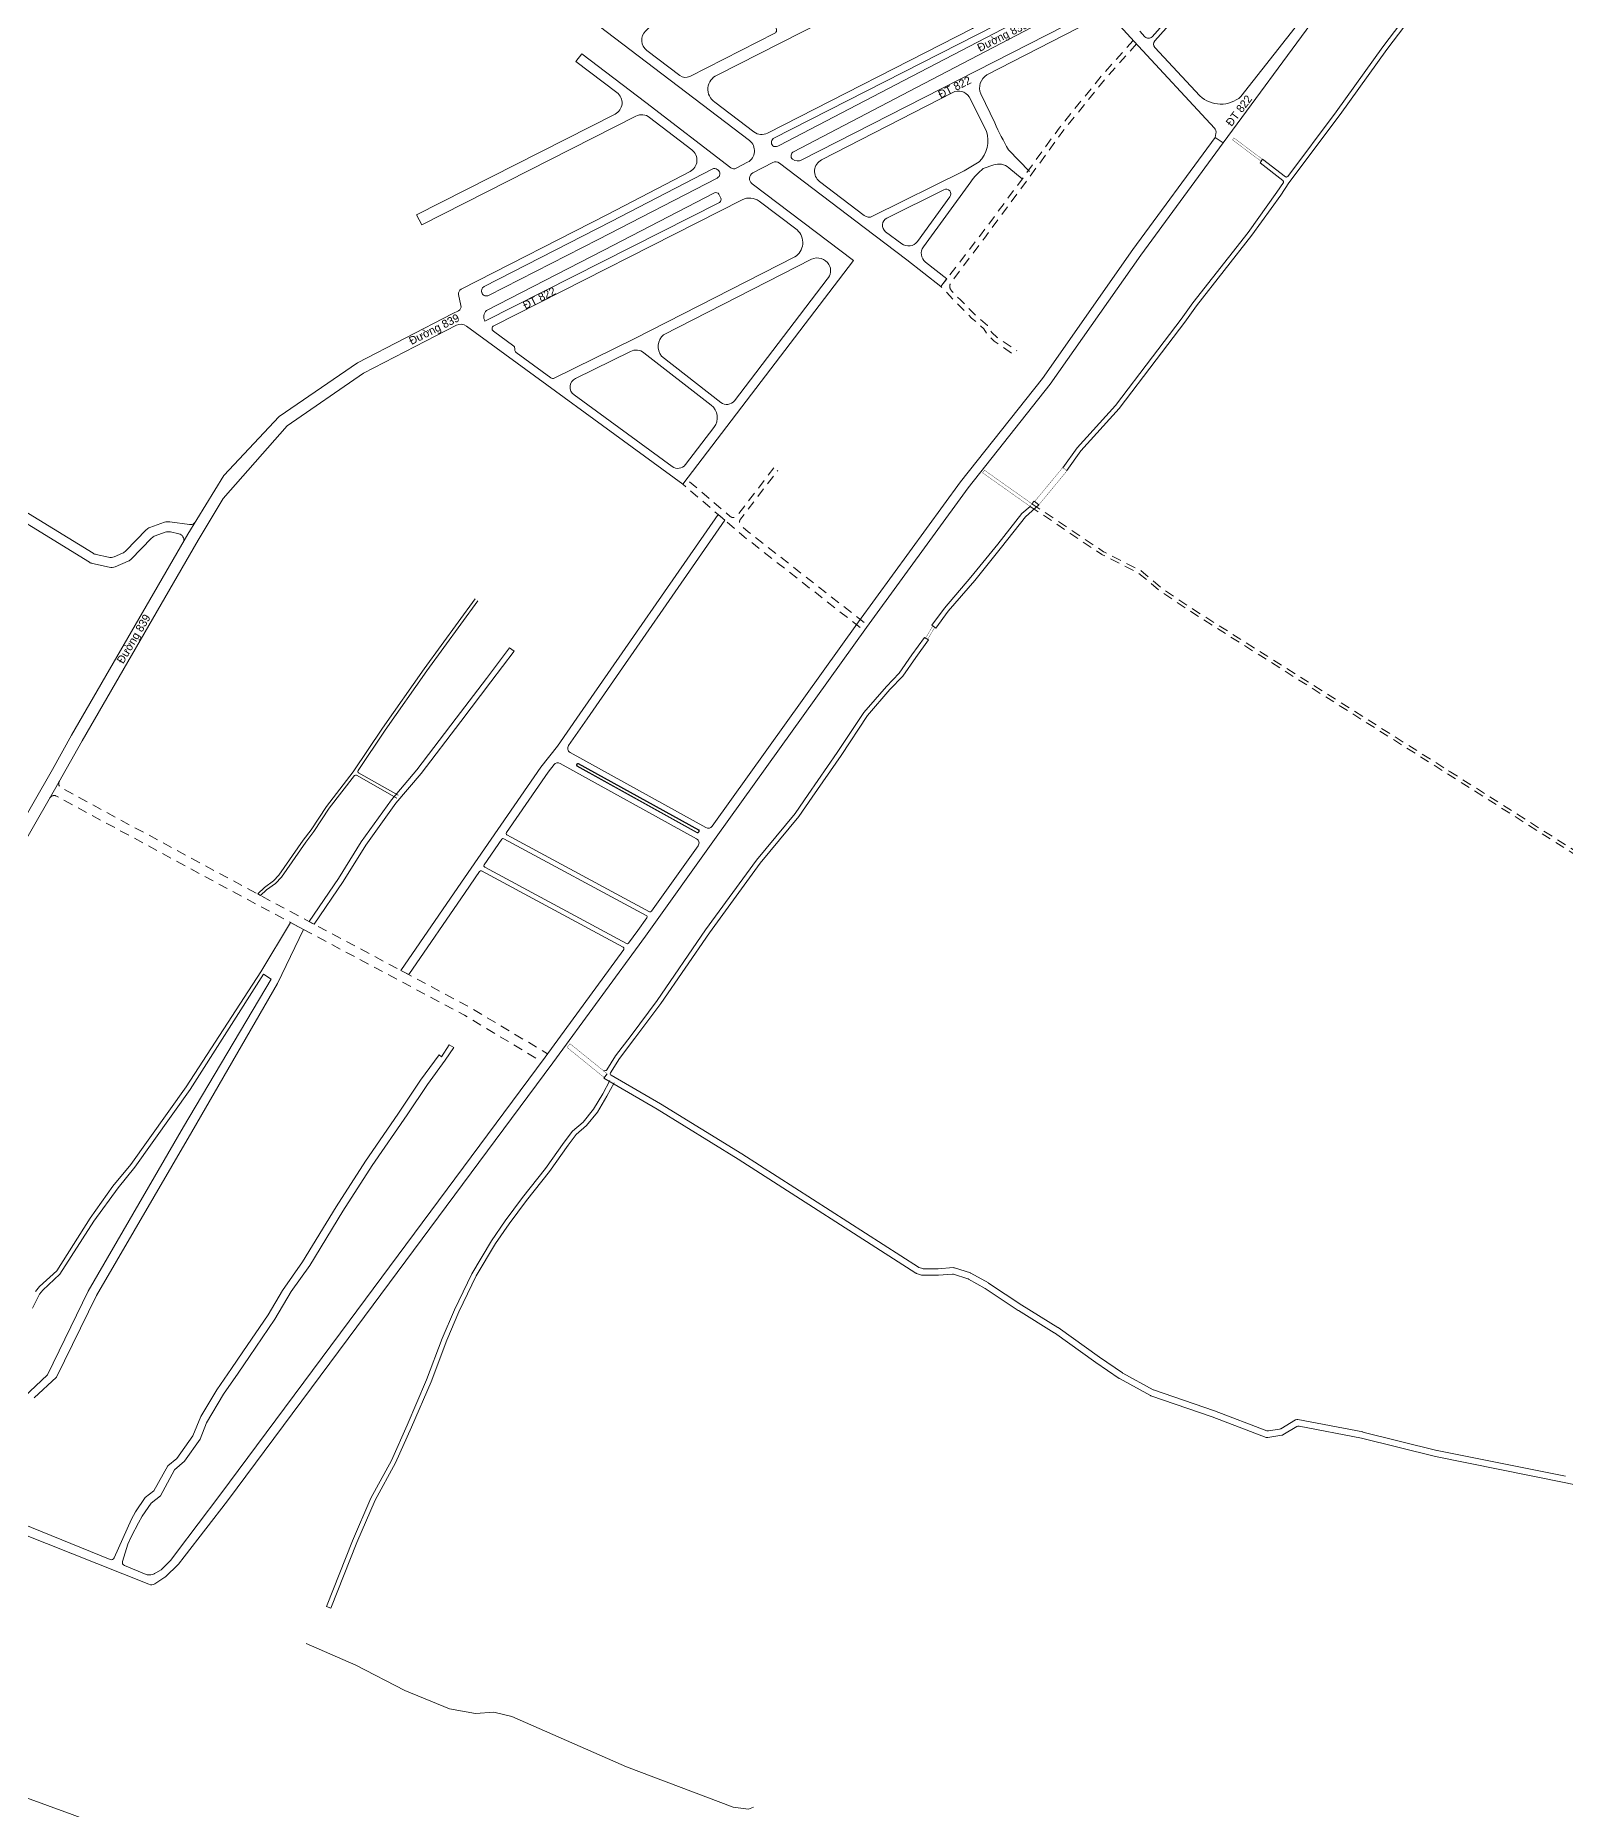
# Model space of a CAD drawing. Header units: metres. Extents: x 556238 to 587446, y 1177111 to 1219372.
# Drawn here: x 561260 to 562216, y 1205764 to 1206872 of the extents above; entities that cross this region are included whole.
import ezdxf

# ---------------------------------------------------------------- set-up
doc = ezdxf.new("R2010")
doc.units = ezdxf.units.M
doc.header["$MEASUREMENT"] = 0
doc.linetypes.add('Xr_Nen GT$0$MON', pattern=[10, 6, -4])
for name, color, linetype, lineweight in [('Xr_Nen GT$0$CAU-CONG', 4, 'Continuous', 0), ('Xr_Nen GT$0$DUONG BT-NEN BT', 38, 'Continuous', 0), ('Xr_Nen GT$0$DUONG NHUA', 38, 'Continuous', 0), ('Xr_Nen GT$0$DUONG_DA', 38, 'Xr_Nen GT$0$MON', 0), ('Xr_Nen GT$1$SONG_HO', 250, 'Continuous', 0)]:
    doc.layers.add(name, color=color, linetype=linetype, lineweight=lineweight)
doc.styles.add('Xr_Nen GT$0$VN', font='VAPTIMN0.TTF')
doc.linetypes.add('Xr_Nen GT$0$TAL_N_P', pattern='A,2,[130,ltypeshp.shx,S=1,R=0,X=0,Y=-1],4,[130,ltypeshp.shx,S=2,R=0,X=0,Y=-2],2', length=8)
doc.linetypes.add('Xr_Nen GT$0$TAL_N_T', pattern='A,2,[130,ltypeshp.shx,S=1,R=0,X=0,Y=1],4,[130,ltypeshp.shx,S=2,R=0,X=0,Y=2],2', length=8)

msp = doc.modelspace()

# ---------------------------------------------------------------- linework, layer by layer
at = {"layer": 'Xr_Nen GT$0$CAU-CONG', "const_width": 0.2, "flags": 128}
for points in [[(562008.37155, 1206808.25083), (562026.29255, 1206794.92383), (562025.39745, 1206793.72017), (562007.47645, 1206807.04717)], [(561852.59376, 1206600.64691), (561882.201, 1206579.698), (561881.04581, 1206578.06536), (561851.43856, 1206599.01427)], [(561886.512, 1206579.03), (561904.09, 1206600.209), (561901.51068, 1206602.34976), (561883.93268, 1206581.17076)], [(561817.08036, 1206494.95358), (561821.55636, 1206502.55858), (561820.26364, 1206503.31942), (561815.78764, 1206495.71442)], [(561591.78551, 1206240.02986), (561615.002, 1206221.256), (561616.88835, 1206223.58874), (561593.67187, 1206242.3626)]]:
    msp.add_lwpolyline(points, close=True, dxfattribs=at)
at = {"layer": 'Xr_Nen GT$0$DUONG BT-NEN BT', "flags": 128}
for points in [[(561901.58151, 1206602.15371), (561910.5303, 1206614.62843), (561934.45973, 1206641.18351), (561957.48123, 1206671.5442), (561975.40715, 1206695.02), (561982.66553, 1206705.2067), (562017.24351, 1206749.27088), (562035.17416, 1206774.30402), (562039.27576, 1206780.42071, 0.3947887098), (562039.05631, 1206781.76919), (562024.74708, 1206792.79575), (562026.29255, 1206794.92383), (562040.59753, 1206784.04175, 0.4185278433), (562042.00909, 1206784.23389), (562072.28065, 1206824.65852), (562101.49967, 1206865.28907), (562112.77746, 1206880.05018), (562140.66841, 1206920.58534)], [(561319.74219, 1205934.76178), (561317.45548, 1205929.63792), (561314.12547, 1205918.78758, 0.3868437014), (561315.27315, 1205916.35259), (561328.82816, 1205910.7471, 0.1176082201), (561331.79767, 1205910.47618), (561333.39593, 1205910.88714, 0.0387877562), (561335.00224, 1205911.81642), (561338.28997, 1205913.59851), (561343.90089, 1205919.22734, 0.0349481027), (561344.26659, 1205919.64943), (561347.88664, 1205924.47045), (561374.91403, 1205960.34589), (561450.37405, 1206061.74035), (561578.19105, 1206234.00557), (561627.22788, 1206301.14115, 0.4546394436), (561626.89523, 1206302.61103), (561538.46671, 1206350.32702, 0.3824884287), (561537.16896, 1206350.01518), (561528.08414, 1206336.85886), (561492.91499, 1206285.50432), (561488.02639, 1206288.09986), (561523.55228, 1206339.97531), (561575.51609, 1206415.22755), (561585.82843, 1206428.34198), (561599.83218, 1206448.44685), (561686.15974, 1206573.04305), (561690.35989, 1206569.44778), (561604.34919, 1206445.3089), (561592.7549, 1206428.66324, 0.4447842054), (561593.76475, 1206424.3233), (561678.60916, 1206377.40237, 0.3804189242), (561682.49931, 1206378.27991), (561773.96549, 1206505.88524), (561837.66914, 1206593.31441), (561888.77604, 1206657.95151), (561945.30211, 1206738.61057), (561996.70538, 1206808.55811)], [(561485.42551, 1206395.81125), (561460.26438, 1206410.08759, 0.3734360964), (561458.97925, 1206409.82882), (561443.22852, 1206389.42081), (561433.68137, 1206374.87684), (561428.58736, 1206368.25835), (561413.37409, 1206346.34712), (561409.77713, 1206342.49382), (561404.05942, 1206338.45046), (561400.42717, 1206334.92993), (561398.64462, 1206336.0171), (561402.78158, 1206339.99637), (561408.455, 1206344.00841), (561411.81358, 1206347.60635), (561426.97251, 1206369.43931), (561432.05063, 1206376.03716), (561441.59852, 1206390.58225), (561458.29824, 1206412.21986), (561476.53678, 1206439.44294), (561502.5323, 1206476.57823), (561534.45824, 1206520.2675)], [(561536.07304, 1206519.08749), (561504.15909, 1206475.41463), (561478.18696, 1206438.31275), (561461.26476, 1206413.05446, 0.436111728), (561461.60205, 1206411.62811), (561486.41249, 1206397.55075)], [(561614.65645, 1206225.37798), (561615.86722, 1206225.50799, 0.2303399221), (561616.60863, 1206225.97256), (561622.08834, 1206234.74656), (561631.87932, 1206247.52182), (561648.04043, 1206269.27234), (561678.38033, 1206313.4282), (561710.17321, 1206356.98166), (561734.23809, 1206386.11189), (561742.50355, 1206398.07524), (561760.51165, 1206424.19103), (561777.21327, 1206449.20931), (561791.3005, 1206465.58324), (561799.19314, 1206473.88279), (561807.27572, 1206485.37421), (561815.14032, 1206496.10291), (561817.68995, 1206494.58636), (561809.71277, 1206483.62445), (561801.51962, 1206471.97583), (561793.52593, 1206463.57003), (561779.60677, 1206447.39146), (561762.99422, 1206422.50659), (561744.97175, 1206396.36996), (561736.63304, 1206384.30058), (561712.54331, 1206355.14027), (561680.82867, 1206311.69399), (561650.48157, 1206267.52766), (561634.27404, 1206245.71466), (561624.5568, 1206233.03563), (561618.98249, 1206224.11014, 0.4235626067), (561619.3282, 1206222.71583), (561650.14116, 1206204.80847, -0.0057919141), (561650.18091, 1206204.78468), (561700.91379, 1206173.62218, -0.0049404474), (561700.94726, 1206173.60116), (561811.39695, 1206102.71428, 0.0613580632), (561811.83771, 1206102.50244), (561813.89881, 1206101.80689, 0.0826492336), (561814.54707, 1206101.70191), (561823.47929, 1206101.74105, 0.0168222942), (561823.61373, 1206101.74616), (561833.00211, 1206102.42013, -0.0959874365), (561833.75755, 1206102.32925), (561843.76827, 1206099.11025, -0.0486415354), (561844.12457, 1206098.95611), (561855.03553, 1206092.9169, -0.0206835967), (561855.1768, 1206092.83089), (561875.84813, 1206079.04266, 0.0084997126), (561875.90533, 1206079.0059), (561898.44119, 1206065.05691, -0.0164859283), (561898.55096, 1206064.98386), (561924.5033, 1206046.44888, 0.0041590921), (561924.53054, 1206046.42976), (561938.77076, 1206036.61307, 0.026075044), (561938.94832, 1206036.50386), (561957.88141, 1206026.17848, 0.0422890732), (561958.19048, 1206026.0424), (561996.17869, 1206013.02117, -0.0085877218), (561996.24328, 1206012.99778), (562028.95923, 1206000.51242, 0.1331634819), (562030.00077, 1206000.40813), (562036.92236, 1206001.56045, 0.0940758275), (562037.62248, 1206001.81805), (562046.93144, 1206007.40024, -0.1852172844), (562048.34243, 1206007.6481), (562088.91512, 1205999.74416, -0.0127572238), (562089.01475, 1205999.7221), (562135.1827, 1205988.25626, 0.0111096887), (562135.2694, 1205988.23677), (562215.54036, 1205972.04953)], [(561239.37713, 1205947.36613), (561306.37934, 1205920.0305, 0.4069510574), (561308.97227, 1205921.0687), (561319.66734, 1205945.21349), (561322.23363, 1205949.7764), (561328.29202, 1205958.87398), (561333.78224, 1205962.94165), (561342.5285, 1205978.60382), (561348.1314, 1205983.19693), (561358.15597, 1205997.31893), (561363.055, 1206009.36524), (561373.06425, 1206026.13431), (561382.24957, 1206039.31688), (561389.39772, 1206049.78161), (561405.09209, 1206072.86886), (561414.07466, 1206088.04756), (561426.66446, 1206105.96171), (561447.55999, 1206140.43186), (561465.94, 1206169.04746), (561486.21812, 1206198.24632), (561500.21774, 1206219.48713), (561511.92838, 1206235.33917), (561513.4333, 1206234.22741), (561518.21613, 1206241.70627), (561521.14678, 1206240.04658), (561515.68632, 1206232.01252), (561504.68678, 1206216.93916), (561492.02697, 1206197.92594), (561470.09821, 1206166.26943), (561451.80205, 1206137.78438), (561431.11022, 1206103.80642), (561419.452, 1206087.62178), (561409.31525, 1206070.18753), (561393.52961, 1206046.96603), (561386.3652, 1206036.4775), (561377.26731, 1206023.4204), (561366.55957, 1206005.56327), (561362.54364, 1205995.23658), (561352.93831, 1205981.45157), (561346.68812, 1205976.13569), (561337.7723, 1205959.84657), (561331.96988, 1205955.3761), (561326.49949, 1205947.16149), (561324.14231, 1205942.97037), (561319.74219, 1205934.76178)], [(562214.74964, 1205968.12847), (562134.39155, 1205984.33327, -0.0111096887), (562134.30485, 1205984.35277), (562088.1497, 1205995.81543, 0.0127572238), (562088.05007, 1205995.83749), (562049.08363, 1206003.42851, 0.1852172844), (562047.67265, 1206003.18066), (562039.02839, 1205997.99706, -0.0940758275), (562038.32827, 1205997.73946), (562029.58784, 1205996.28433, -0.1331634819), (562028.5463, 1205996.38863), (561994.88129, 1206009.23617, 0.0085877218), (561994.81669, 1206009.25956), (561956.57287, 1206022.36841, -0.0422890732), (561956.2638, 1206022.50449), (561936.8499, 1206033.09209, -0.026075044), (561936.67234, 1206033.2013), (561922.23286, 1206043.15535, -0.0041590921), (561922.20562, 1206043.17446), (561896.33356, 1206061.65211, 0.0164859283), (561896.2238, 1206061.72516), (561873.74228, 1206075.64051, -0.0084997126), (561873.68508, 1206075.67727), (561853.0949, 1206089.41137, 0.0206835967), (561852.95362, 1206089.49738), (561842.52876, 1206095.26754, 0.0486415354), (561842.17246, 1206095.42168), (561833.27092, 1206098.28402, 0.0959874365), (561832.51547, 1206098.3749), (561823.76587, 1206097.74679, -0.0168222942), (561823.63143, 1206097.74168), (561813.89887, 1206097.69903, -0.0826492336), (561813.2506, 1206097.80401), (561810.09185, 1206098.86998, -0.0613580632), (561809.65109, 1206099.08182), (561698.82, 1206170.21349, 0.0049404475), (561698.78653, 1206170.23451), (561648.12682, 1206201.35207, 0.0057919141), (561648.08706, 1206201.37586), (561614.70217, 1206220.88522), (561616.88835, 1206223.58874)], [(562214.73521, 1205968.13143), (562325.32421, 1205944.98143, 0.0004569644), (562325.32779, 1205944.98069), (562426.485, 1205923.99801, 0.3626910885), (562428.74587, 1205925.20784), (562433.22236, 1205936.30011, -0.4071042344), (562435.78016, 1205937.42395), (562564.61886, 1205889.03968)], [(561234.05486, 1205942.89245), (561330.62795, 1205904.58194, 0.2431706654), (561334.28506, 1205904.9286), (561340.64173, 1205909.0173, 0.0496057457), (561341.26196, 1205909.5094), (561348.6306, 1205916.6524, 0.0355139169), (561349.00904, 1205917.07531), (561352.61408, 1205921.73044)]]:
    msp.add_lwpolyline(points, format="xyb", dxfattribs=at)
for points in [[(561904.01917, 1206600.40505), (561912.87067, 1206612.74414), (561936.77343, 1206639.26963), (561959.86866, 1206669.72755), (561977.8216, 1206693.23874), (561985.06847, 1206703.4093), (562019.64416, 1206747.47055), (562037.64003, 1206772.59474), (562042.77008, 1206780.24516), (562074.69935, 1206822.88348), (562103.90991, 1206863.50227), (562115.20662, 1206878.28816), (562143.13988, 1206918.8848)], [(561352.61408, 1205921.73044), (561379.74997, 1205956.79411), (561455.18995, 1206058.16165), (561583.02295, 1206230.44843), (561640.83624, 1206309.59973), (561684.98203, 1206371.44464), (561778.82851, 1206502.37076), (561842.447, 1206589.687), (561893.59, 1206654.366), (561950.177, 1206735.112), (562001.662, 1206805.177)], [(561882.201, 1206579.698), (561883.6514, 1206581.41528), (561886.512, 1206579.03), (561878.2256, 1206571.57075), (561863.25505, 1206552.50798), (561846.47179, 1206531.82131), (561829.99088, 1206512.54124), (561822.10977, 1206502.03869), (561819.71023, 1206503.83931), (561827.64856, 1206514.4181), (561844.16637, 1206533.74134), (561860.91035, 1206554.3796), (561876.01256, 1206573.61001), (561881.06687, 1206578.05086)], [(561259.68874, 1206087.53069), (561262.30668, 1206090.59742), (561273.03153, 1206100.50637), (561293.99763, 1206133.28558), (561308.13808, 1206153.25165), (561319.3684, 1206166.81937), (561353.83193, 1206215.40237), (561400.61284, 1206287.31677), (561419.03245, 1206318.10633), (561427.19953, 1206313.71561), (561410.98425, 1206279.94883), (561357.36525, 1206187.33883), (561297.94186, 1206084.93289), (561272.97694, 1206033.9924), (561258.96653, 1206021.08896)], [(561257.85739, 1206077.12863), (561262.20959, 1206085.86306), (561264.41332, 1206088.44458), (561274.94043, 1206098.44583), (561296.24243, 1206131.49176), (561311.48275, 1206152.34437), (561321.8316, 1206165.10663), (561356.31374, 1206213.71588), (561402.25507, 1206285.7967), (561406.95772, 1206282.75116), (561352.17275, 1206190.34517), (561292.65414, 1206087.77511), (561267.32925, 1206035.3764), (561252.46471, 1206021.47938)], [(561621.25267, 1206217.85094), (561616.77497, 1206209.564), (561610.86823, 1206199.67504), (561603.95807, 1206191.15136), (561597.42911, 1206185.70815), (561592.46075, 1206178.97024), (561580.77104, 1206162.49462), (561566.45068, 1206144.44981), (561555.70547, 1206129.84372), (561547.14844, 1206117.51664), (561535.02641, 1206097.23112), (561524.18456, 1206074.8134), (561516.62711, 1206057.01466), (561506.90074, 1206031.1668), (561494.71409, 1206002.72827), (561484.7639, 1205980.50344), (561472.03196, 1205957.10661), (561460.47137, 1205930.67238), (561444.27741, 1205889.6087), (561441.48659, 1205890.7093), (561457.70071, 1205931.8241), (561469.33509, 1205958.42707), (561482.07327, 1205981.83535), (561491.96612, 1206003.93211), (561504.1167, 1206032.28646), (561513.84132, 1206058.12967), (561521.45187, 1206076.05347), (561532.3833, 1206098.6564), (561544.62568, 1206119.14333), (561553.26453, 1206131.58828), (561564.06666, 1206146.27175), (561578.37099, 1206164.29636), (561590.02992, 1206180.72859), (561595.22967, 1206187.7803), (561601.81209, 1206193.26809), (561608.40272, 1206201.39763), (561614.16632, 1206211.04695), (561618.61333, 1206219.27706)]]:
    msp.add_lwpolyline(points, dxfattribs=at)
msp.add_lwpolyline([(561433.76438, 1206317.01679), (561430.65716, 1206318.67196), (561448.994, 1206345.61319), (561463.17859, 1206368.41073), (561482.06692, 1206394.70303), (561497.90823, 1206413.40122), (561522.63628, 1206445.72823), (561541.51724, 1206470.57287), (561555.97363, 1206489.66757), (561558.7641, 1206487.55493), (561544.30579, 1206468.45769), (561525.41957, 1206443.60613), (561500.63513, 1206411.2054), (561484.82782, 1206392.54734), (561466.08892, 1206366.46305), (561451.92781, 1206343.70323)], close=True, dxfattribs=at)
for points in [[(561672.73323, 1206370.36732), (561587.50431, 1206417.50088, 0.3677518889), (561583.69422, 1206416.72996), (561579.94498, 1206411.96197), (561553.91781, 1206374.27031, 0.4467795399), (561554.26614, 1206372.82186), (561643.2681, 1206324.83967, 0.3779180277), (561644.55656, 1206325.13892), (561673.72313, 1206365.99908, 0.4482445018)], [(561597.98362, 1206415.70514), (561673.08353, 1206374.17315, 0.4142135624), (561674.03487, 1206374.44695), (561674.32523, 1206374.97201, 0.4142135624), (561674.05143, 1206375.92334), (561598.95152, 1206417.45533, 0.4142135624), (561598.00018, 1206417.18153), (561597.70982, 1206416.65647, 0.4142135623)], [(561598.08041, 1206415.88016), (561673.18032, 1206374.34817, 0.4142135624), (561673.85985, 1206374.54374), (561674.15021, 1206375.0688, 0.4142135624), (561673.95464, 1206375.74832), (561598.85473, 1206417.28031, 0.4142135623), (561598.1752, 1206417.08474), (561597.88483, 1206416.55968, 0.4142135623)], [(561540.37518, 1206352.70609), (561628.92212, 1206304.92621, 0.3749111567), (561630.20452, 1206305.21643), (561635.97176, 1206313.11227), (561641.62861, 1206321.03709, 0.4514651523), (561641.28924, 1206322.4983), (561552.35689, 1206370.44297, 0.3823806219), (561551.05947, 1206370.13095), (561540.02718, 1206354.15437, 0.4466667196)]]:
    msp.add_lwpolyline(points, format="xyb", close=True, dxfattribs=at)
at = {"layer": 'Xr_Nen GT$0$DUONG NHUA', "flags": 128}
for points in [[(561184.137, 1206263.601), (561270.385, 1206413.623), (561282.35645, 1206435.20501), (561354.96238, 1206560.65682), (561377.362, 1206597.315), (561412.029, 1206634.139), (561460.9, 1206667.79), (561520.49438, 1206698.47874), (561523.99349, 1206700.25921, 0.3385084346), (561525.56987, 1206703.54514), (561524.11808, 1206710.51018, -0.3382719791), (561525.69218, 1206713.79495), (561617.13917, 1206760.42406), (561668.69783, 1206787.30844, 0.5480689452), (561669.87551, 1206800.74391), (561643.37122, 1206821.12393, 0.2889595419), (561634.87391, 1206821.91573), (561501.04609, 1206753.98942), (561497.87788, 1206760.23141), (561621.80691, 1206823.13344, 0.5535113923), (561623.02613, 1206836.63692), (561597.39399, 1206856.11333), (561601.02401, 1206860.89067), (561641.08386, 1206830.45146), (561694.18678, 1206789.61888, 0.2922747747), (561697.40588, 1206789.33876), (561704.63337, 1206793.11903, 0.5491560944), (561705.77284, 1206806.57222), (561542.25784, 1206931.11019)], [(561924.09357, 1206889.22882), (561738.52236, 1206794.56223, -0.2716759006), (561732.66526, 1206794.96516), (561732.66526, 1206794.96516, -0.5116379233), (561733.37859, 1206799.68999), (561805.744, 1206837.54), (561901.123, 1206887.371), (561907.48852, 1206889.93898, -0.1389651317), (561918.02577, 1206890.68747), (561924.09357, 1206889.22882)], [(561880.79301, 1206787.39515), (561867.58181, 1206800.763, -0.0238452786), (561858.97017, 1206817.69618), (561850.2466, 1206835.88481, -0.3743748434), (561854.13657, 1206847.62426), (561926.71521, 1206884.92801, -0.2896011377)], [(561932.803, 1206883.149), (561946.03991, 1206868.49617), (561996.19058, 1206814.45346, -0.2405993649), (561997.18166, 1206810.95209), (561996.70538, 1206808.55811), (562001.662, 1206805.177), (562059.353, 1206883.439)], [(561949.569, 1206874.984), (561952.82065, 1206871.48, 0.43996368), (561957.24391, 1206871.50751), (561969.20834, 1206884.72642)], [(561971.51972, 1206882.80955), (561958.94071, 1206868.91163, 0.3889239206), (561958.96592, 1206864.85781), (561987.143, 1206834.494, 0.3805160714), (562012.827, 1206834.085), (562054.405, 1206887.094)], [(561190.78333, 1206260.11387), (561271.712, 1206401.049), (561288.869, 1206431.485), (561361.427, 1206556.854), (561377.03292, 1206582.95847), (561417.04851, 1206628.48925), (561464.75921, 1206661.34131), (561522.73465, 1206691.19636, -0.2840201306), (561529.02317, 1206690.70536), (561664.05342, 1206591.96576), (561770.81886, 1206731.64561), (561707.3658, 1206779.64212, -0.5502344014), (561707.92498, 1206786.37673), (561720.31774, 1206792.85864, -0.2909884328), (561724.59481, 1206792.49667), (561777.34905, 1206752.32883), (561804.16789, 1206732.1561), (561825.4106, 1206715.43893), (561829.07326, 1206720.19168), (561815.79283, 1206730.64285, -0.4031405355), (561814.46062, 1206740.26089), (561843.99805, 1206780.87574, 0.1822828084), (561843.99805, 1206780.87574, -0.0790708808), (561851.83333, 1206789.1135), (561858.37384, 1206791.39855, -0.2764676848), (561867.73393, 1206789.68562), (561876.08112, 1206782.79565)], [(561540.54837, 1206693.76538, -0.336864398), (561541.50884, 1206700.44672), (561614.791, 1206738.045), (561683.95692, 1206773.91369, -0.4142135624), (561686.65311, 1206773.05896), (561687.86668, 1206770.71881, -0.4168547127), (561686.99592, 1206768.0144), (561540.54837, 1206693.76538)], [(561221.28256, 1206594.49421), (561295.80644, 1206548.74552, 0.0827999928), (561297.63539, 1206548.00367), (561305.29136, 1206546.29071, 0.1577399269), (561308.96932, 1206546.63295), (561314.21924, 1206548.88786, 0.0984517167), (561316.14806, 1206550.21299), (561328.97858, 1206563.37705, -0.1132244982), (561331.23342, 1206564.83107), (561340.3713, 1206568.13822, -0.1425947078), (561343.71851, 1206568.35264), (561355.91414, 1206566.69346, 0.2272732261), (561359.20525, 1206567.754, 0.2272732261)], [(561352.28535, 1206556.03133, 0.4261616792), (561349.28993, 1206560.96357), (561344.118, 1206562.11636, 0.1425947078), (561340.77079, 1206561.90194), (561334.56949, 1206559.65758, 0.1132244982), (561332.31465, 1206558.20357), (561319.61212, 1206545.17082, -0.0984517167), (561317.68329, 1206543.84568), (561309.5536, 1206540.35388, -0.1577399269), (561305.87564, 1206540.01163), (561295.34901, 1206542.36688, -0.0827999928), (561293.52006, 1206543.10873), (561218.10074, 1206589.40711, -0.0041869818)]]:
    msp.add_lwpolyline(points, format="xyb", dxfattribs=at)
for points in [[(561640.86837, 1206875.03398), (561686.43632, 1206919.85806, -0.4504282936), (561689.42479, 1206919.65078), (561722.36112, 1206876.78297, -0.4691719061), (561721.68308, 1206873.7824), (561668.56715, 1206846.72162, -0.2881214731), (561662.20803, 1206847.29457), (561641.63125, 1206862.96647, -0.4566618928)], [(561708.52795, 1206812.01591), (561684.04766, 1206830.66084, -0.5872935912), (561685.56723, 1206847.52649), (561818.10828, 1206915.0517, -0.3536365919), (561827.94864, 1206912.96839), (561847.58049, 1206888.80751, -0.4771732451), (561845.01093, 1206876.63826), (561717.0144, 1206811.25587, -0.2884109676)], [(561724.26878, 1206803.48223), (561802.26796, 1206844.18584), (561899.4513, 1206894.95952, 0.6388773674), (561899.60723, 1206897.74186), (561899.60723, 1206897.74186, 0.1771962098), (561894.42026, 1206896.74225), (561720.6645, 1206807.88114, 0.5533800724), (561721.06115, 1206802.87106), (561721.06115, 1206802.87106, 0.1643881076)], [(561750.76788, 1206794.49513), (561832.73726, 1206836.62551, -0.3859792667), (561843.01748, 1206833.92352), (561853.79413, 1206812.39979, -0.2799241213), (561849.28097, 1206793.2863), (561839.7986, 1206787.81228), (561782.72608, 1206759.28974, -0.2859909656), (561777.46189, 1206759.78421), (561749.57855, 1206781.01498, -0.5515271457)], [(561686.08873, 1206788.27703), (561685.69968, 1206788.57619, 0.2919321237), (561682.48394, 1206788.85806), (561619.43204, 1206755.98073), (561540.01161, 1206715.4201, 0.4091914389), (561538.68131, 1206711.42997), (561538.79031, 1206711.20718, 0.4188165573), (561542.84559, 1206709.8518), (561611.36394, 1206744.71629), (561685.64114, 1206783.23563, 0.5487968933)], [(561581.73559, 1206658.35408), (561560.08615, 1206674.18502, -0.1951986495), (561559.12238, 1206675.89504), (561559.13854, 1206676.23379, 0.2251238583), (561558.6362, 1206678.13031), (561545.78614, 1206687.5268, -0.5596236527), (561546.06197, 1206690.9249), (561701.30178, 1206769.66408, -0.2867396862), (561711.85795, 1206768.72108), (561735.56995, 1206750.78509, -0.5034558894), (561734.07933, 1206733.90072), (561634.13027, 1206682.94388), (561583.79924, 1206658.17403, -0.2791079654)], [(561790.85379, 1206749.67864), (561800.85917, 1206742.15274, 0.4189406536), (561810.72819, 1206743.62972), (561830.98926, 1206771.4893, 0.7853749875), (561827.22191, 1206775.93733), (561791.62417, 1206758.14701, 0.5571417214)], [(561652.02521, 1206685.33244), (561744.44477, 1206732.45053, -0.3842030156), (561755.4488, 1206729.1697), (561755.4488, 1206729.1697, -0.3345690131), (561754.36649, 1206720.00139), (561696.34903, 1206644.09788, -0.4166300485), (561687.89926, 1206643.00478), (561650.74841, 1206671.88959, -0.3907606079)], [(561639.83062, 1206674.04472), (561681.80896, 1206641.40653, -0.4118011983), (561683.61583, 1206627.43919), (561665.81321, 1206604.14825, -0.4080059367), (561657.50467, 1206602.94864), (561596.17955, 1206647.79207, -0.5635896689), (561597.07176, 1206658.01871), (561631.38769, 1206674.9069, -0.2870696787)]]:
    msp.add_lwpolyline(points, format="xyb", close=True, dxfattribs=at)
at = {"layer": 'Xr_Nen GT$0$DUONG_DA', "flags": 128}
for points in [[(561945.44088, 1206869.15928), (561926.63651, 1206848.18083), (561899.1852, 1206814.35895), (561878.4723, 1206785.79583), (561850.1226, 1206747.50574), (561825.4106, 1206715.43893), (561835.38912, 1206704.99804), (561844.56403, 1206695.74467), (561852.12506, 1206689.06557), (561854.77631, 1206684.83572), (561858.65365, 1206681.2703), (561871.05891, 1206672.76506)], [(561774.87454, 1206502.40686), (561702.41119, 1206559.13202), (561664.05342, 1206591.96576)]]:
    msp.add_lwpolyline(points, dxfattribs=at)
for points in [[(561947.56896, 1206867.0388), (561928.91949, 1206846.23317), (561901.56594, 1206812.53174), (561880.89221, 1206784.02264), (561852.52738, 1206745.7121), (561831.70355, 1206717.99769, 0.3681537593), (561832.02047, 1206712.82), (561837.53476, 1206707.09487), (561846.62451, 1206697.92738), (561854.43649, 1206691.02662), (561857.10396, 1206686.77088), (561860.52667, 1206683.62352), (561872.75533, 1206675.23936)], [(561721.0724, 1206602.24404), (561698.08469, 1206572.26225, -0.4300727599), (561693.75308, 1206571.80855), (561666.65456, 1206595.00452)], [(561777.34017, 1206505.55657), (561704.94579, 1206562.22774), (561700.60022, 1206565.9475, -0.3985302399), (561700.17032, 1206570.05195), (561723.45315, 1206600.41866)], [(561882.17994, 1206579.7125), (561926.90261, 1206549.75441, 0.0310554446), (561927.22419, 1206549.5668), (561949.63298, 1206538.29556, -0.0575882087), (561950.20871, 1206537.91748), (561964.40054, 1206526.05746, 0.0281208371), (561964.67101, 1206525.85612), (561985.02308, 1206512.41491, 0.0050957825), (561985.07444, 1206512.38173), (562142.55341, 1206412.92649, -0.0004628316), (562142.5581, 1206412.92352), (562307.88968, 1206308.08032, 0.0004224658), (562307.89397, 1206308.07761), (562450.67066, 1206217.87528, 0.001840472), (562450.68938, 1206217.86355), (562569.29527, 1206144.1477, -0.0001179981), (562569.29647, 1206144.14695), (562650.56986, 1206093.58078, -0.3689827867), (562651.74856, 1206089.86611), (562646.26089, 1206076.87594)], [(561881.06687, 1206578.05086), (561925.89284, 1206548.02356, 0.0310554446), (561926.21442, 1206547.83595), (561948.52782, 1206536.6127, -0.0575882087), (561949.10355, 1206536.23461), (561963.20441, 1206524.45061, 0.0281208371), (561963.47489, 1206524.24927), (561983.9379, 1206510.73479, 0.0050957825), (561983.98926, 1206510.70161), (562141.4839, 1206411.23648, -0.0004628316), (562141.48859, 1206411.23351), (562306.82004, 1206306.39039, 0.0004224658), (562306.82432, 1206306.38768), (562449.60867, 1206216.18052, 0.001840472), (562449.62738, 1206216.16879), (562568.23953, 1206142.44905, -0.0001179987), (562568.24073, 1206142.4483), (562648.06263, 1206092.78521, -0.368982786), (562649.24134, 1206089.07053), (562644.41854, 1206077.65424)], [(561276.0873, 1206408.81543), (561274.67369, 1206406.35621, 0.4217673692), (561275.84694, 1206402.22264), (561373.91413, 1206349.15943), (561426.79351, 1206320.73006), (561490.16888, 1206286.971), (561530.67773, 1206265.3355), (561579.68146, 1206236.04607)], [(561268.82048, 1206395.90099), (561268.82048, 1206395.90099, -0.4048456126), (561272.8395, 1206397.02791), (561371.06587, 1206343.87857), (561423.96249, 1206315.43994), (561487.34512, 1206281.677), (561527.73227, 1206260.1065), (561576.05326, 1206231.12436)]]:
    msp.add_lwpolyline(points, format="xyb", dxfattribs=at)
at = {"layer": 'Xr_Nen GT$1$SONG_HO', "linetype": 'Xr_Nen GT$0$TAL_N_T', "flags": 128}
msp.add_lwpolyline([(558322.50619, 1212302.6047), (558286.24686, 1212254.38175), (558270.07485, 1212230.48743), (558248.74157, 1212200.74849), (558221.37164, 1212147.87686), (558190.91095, 1212100.54005), (558168.53418, 1212053.37532), (558149.77538, 1211998.31119), (558135.13059, 1211945.95926), (558119.9856, 1211893.30598), (558109.65571, 1211849.91087), (558106.03475, 1211793.08146), (558108.26902, 1211739.89055), (558122.03248, 1211689.00773), (558120.83059, 1211658.29389), (558124.95969, 1211622.3665), (558131.32524, 1211592.04037), (558147.49725, 1211539.43855), (558170.55784, 1211480.30718), (558190.17076, 1211450.91205), (558234.76134, 1211383.56272), (558265.5569, 1211349.01051), (558301.89782, 1211313.33397), (558332.52147, 1211270.18676), (558340.09129, 1211261.07596), (558381.77927, 1211229.49606), (558407.24166, 1211207.66455), (558435.62867, 1211182.05124), (558477.29978, 1211136.5636), (558515.83745, 1211099.60484), (558565.26139, 1211068.38141), (558601.04632, 1211037.09537), (558643.4209, 1210993.16232), (558687.11984, 1210960.84491), (558723.80455, 1210927.24791), (558769.91184, 1210887.02306), (558811.41681, 1210857.7146), (558852.53511, 1210826.08475), (558915.05339, 1210784.04355), (558965.80606, 1210749.83516), (559015.91442, 1210713.82356), (559083.20214, 1210669.94961), (559130.05478, 1210635.66857), (559167.21588, 1210610.91479), (559201.48351, 1210569.91349), (559236.58026, 1210542.58117), (559280.12199, 1210505.22036), (559322.81615, 1210465.45492), (559387.89323, 1210408.29308), (559406.99007, 1210388.00874), (559457.95156, 1210347.88012), (559513.72, 1210302.25619), (559664.73325, 1210182.0635), (559755.43667, 1210106.83278), (559805.72188, 1210042.36684), (559846.23021, 1209986.93364), (559870.8875, 1209933.70027), (559872.66482, 1209881.09113), (559880.14988, 1209793.5419), (559877.50315, 1209680.66024), (559887.18992, 1209610.70887), (559901.71064, 1209500.89893), (559907.43465, 1209406.75053), (559915.80123, 1209319.76889), (559930.33148, 1209223.8607), (559943.98101, 1209147.75012), (559975.69957, 1209014.11604), (559993.75212, 1208953.84345), (560020.65102, 1208788.17675), (560032.97976, 1208705.46692), (560061.6135, 1208536.63171), (560095.52364, 1208366.60486), (560120.21725, 1208180.64507), (560134.74751, 1208088.69642), (560161.62476, 1207905.34663), (560172.19206, 1207855.19286), (560187.22709, 1207724.08419), (560196.91386, 1207625.53636), (560197.36285, 1207523.37234), (560200.88297, 1207402.20174), (560194.27843, 1207321.1001), (560193.83817, 1207234.43081), (560178.84364, 1207125.92085), (560173.56009, 1207064.32844), (560173.56009, 1207019.01398), (560177.5026, 1206903.44003), (560179.70411, 1206840.5278), (560177.5026, 1206806.21202), (560189.81527, 1206703.92771), (560194.65855, 1206603.6201), (560217.11591, 1206482.26405), (560226.36242, 1206415.83225), (560241.7732, 1206366.99823), (560279.2384, 1206297.24147), (560326.79172, 1206237.40892), (560357.61308, 1206203.973), (560401.77888, 1206149.10499), (560464.74298, 1206102.47072), (560519.78136, 1206073.87426), (560573.93902, 1206050.99705), (560710.59232, 1205986.5825), (560802.17607, 1205956.66623), (560873.50595, 1205924.11024), (560953.7717, 1205881.28255), (561025.98211, 1205857.52549), (561074.41596, 1205836.40815), (561282.77588, 1205760.72487), (561522.80038, 1205671.77473), (561802.5811, 1205571.27904), (562193.60693, 1205469.94349), (562440.80942, 1205409.98516), (562656.04284, 1205358.19142), (562850.99223, 1205289.50848), (562983.96364, 1205221.95139), (563155.68848, 1205121.23457), (563372.04856, 1204989.49833), (563484.73614, 1204909.5559), (563628.97632, 1204778.94567), (563842.18351, 1204593.80885), (563919.34995, 1204533.3767), (563961.72095, 1204499.89521), (564001.04565, 1204445.10726), (564051.2344, 1204374.89603), (564078.09697, 1204335.05029), (564108.11978, 1204284.12971), (564136.9147, 1204240.97255), (564178.74659, 1204167.36276), (564195.59011, 1204097.23048), (564207.55918, 1204069.84566), (564250.66879, 1203990.26538), (564271.53422, 1203937.0356), (564277.7495, 1203878.4828), (564275.07398, 1203818.75899), (564270.1906, 1203769.07785), (564254.65239, 1203732.26057), (564219.56338, 1203679.3233), (564208.90855, 1203641.61884), (564204.02517, 1203614.11676), (564185.37951, 1203587.94542), (564170.28533, 1203557.78188), (564148.06378, 1203513.15147), (564140.96063, 1203482.98785), (564124.53475, 1203445.72702), (564097.87365, 1203391.42604), (564076.12035, 1203347.06791), (564050.81538, 1203296.05604), (564006.83973, 1203232.02736), (563967.32845, 1203175.24893), (563905.13848, 1203093.43496), (563881.16541, 1203048.6332), (563807.88034, 1202950.42505), (563783.90727, 1202903.40538), (563759.49016, 1202864.81373), (563723.48093, 1202805.10642), (563710.60653, 1202762.07894), (563700.39573, 1202709.29279), (563677.29246, 1202623.89966), (563670.63334, 1202579.98508), (563668.41357, 1202546.2729), (563668.41357, 1202512.11708), (563674.62489, 1202398.71014), (563685.27952, 1202315.31681), (563704.36583, 1202223.66912), (563723.01149, 1202162.01131), (563740.76948, 1202099.02269), (563769.62593, 1202002.51513), (563801.59003, 1201923.11401), (563846.01328, 1201856.31537), (563905.94596, 1201787.11663), (563940.12983, 1201753.84808), (563972.98179, 1201719.69226), (564028.12478, 1201652.45007), (564086.72576, 1201601.4382), (564146.65844, 1201548.65197), (564245.29909, 1201476.12397), (564311.89089, 1201421.11982), (564361.77098, 1201368.55361), (564424.8113, 1201298.91124), (564457.66327, 1201247.45582), (564478.5287, 1201205.31553), (564494.99785, 1201154.03377), (564520.30283, 1201074.18909), (564523.40392, 1201033.21997), (564523.84776, 1200944.06008), (564510.07893, 1200846.75003), (564499.86813, 1200805.49692), (564485.65329, 1200738.80853), (564466.5636, 1200692.67612), (564436.36373, 1200614.4558), (564417.71807, 1200582.96153), (564393.28568, 1200541.14362), (564359.10201, 1200497.22905), (564312.46117, 1200426.99695), (564282.27281, 1200386.18747), (564250.71921, 1200337.25275), (564218.75511, 1200280.47432), (564175.66416, 1200210.21355), (564161.45785, 1200170.7348), (564145.03197, 1200120.61011), (564107.27637, 1200018.75398), (564080.19566, 1199944.23223), (564056.64419, 1199843.28821), (564048.20913, 1199795.82499), (564044.65765, 1199727.51343), (564041.99504, 1199663.82722), (564046.43439, 1199593.74138), (564057.97709, 1199533.85785), (564097.04851, 1199455.5292), (564141.44297, 1199362.82067), (564174.29514, 1199330.88276), (564232.07593, 1199268.85453), (564276.02656, 1199235.58597), (564331.07586, 1199200.54297), (564396.33596, 1199165.05642), (564484.23742, 1199125.57768), (564621.12634, 1199087.69597), (564737.88425, 1199064.18617), (564786.54915, 1199050.35292), (564846.03799, 1199024.62521), (564902.4192, 1199002.44615), (564940.15454, 1198991.80013), (564990.32046, 1198989.13866), (565026.7241, 1198996.23596), (565054.69269, 1199007.32553), (565085.32488, 1199012.20491), (565147.92137, 1199009.54344), (565196.75538, 1198999.34105), (565221.61632, 1198993.57449), (565298.69046, 1198975.28351), (565517.55596, 1198961.08884), (565665.83394, 1198952.21726), (565818.78628, 1198954.82392), (565964.84449, 1198971.23643), (566113.5665, 1198977.44654), (566189.34427, 1198979.2495), (566239.51019, 1198967.71638), (566300.33074, 1198935.77847), (566322.9721, 1198915.37369), (566338.51012, 1198879.00004), (566337.62225, 1198835.52902), (566328.74335, 1198797.381), (566311.86351, 1198761.20841), (566271.90839, 1198700.4377), (566245.71555, 1198661.40259), (566192.39613, 1198589.33399), (566166.20329, 1198545.86297), (566133.32095, 1198477.86336), (566116.0072, 1198428.18223), (566086.68964, 1198345.98078), (566070.26356, 1198267.46684), (566050.7074, 1198177.15657), (566039.60874, 1198119.93451), (566039.15577, 1198039.47748), (566033.82836, 1197952.97906), (566039.59107, 1197877.73543), (566053.79738, 1197745.10452), (566076.87504, 1197635.77326), (566092.41305, 1197584.76139), (566128.38318, 1197486.04317), (566154.13199, 1197426.60319), (566187.43613, 1197348.65779), (566226.94722, 1197276.35395), (566251.36432, 1197206.71167), (566303.33397, 1197111.46355), (566345.50886, 1197055.57222), (566388.12779, 1196989.03503), (566450.35924, 1196918.23384), (566544.03176, 1196825.5253), (566589.38059, 1196772.55935), (566649.31347, 1196719.7732), (566703.91874, 1196678.96364), (566780.72154, 1196646.13863), (566870.13375, 1196604.18307), (566988.6674, 1196560.71205), (567049.48795, 1196550.06611), (567158.87534, 1196517.94483), (567234.34604, 1196506.4117), (567290.72724, 1196502.41951), (567349.77205, 1196501.08869), (567481.03283, 1196510.79265), (567543.62932, 1196520.10793), (567589.79972, 1196534.74607), (567662.70864, 1196565.96002), (567751.9418, 1196597.89792), (567816.31383, 1196635.15876), (567907.86701, 1196692.54038), (567969.1316, 1196731.13194), (568019.74135, 1196772.82861), (568079.73021, 1196849.82653), (568113.02621, 1196889.74891), (568154.31323, 1196941.64796), (568198.74541, 1197005.72531), (568256.01448, 1197069.15748), (568291.56619, 1197121.23497), (568328.41366, 1197157.60871), (568357.27012, 1197188.2158), (568406.10433, 1197217.93578), (568461.15363, 1197234.79184), (568537.69699, 1197250.41219), (568602.51305, 1197268.15543), (568634.92118, 1197274.36562), (568689.52645, 1197271.26052), (568736.14089, 1197269.48616), (568795.35482, 1197261.06602), (568920.10376, 1197230.0153), (569012.44457, 1197204.73114), (569082.14421, 1197179.89061), (569123.87507, 1197156.82437), (569181.58798, 1197122.66855), (569264.32658, 1197054.21631), (569330.47455, 1196990.34059), (569393.62424, 1196921.34291), (569465.98749, 1196847.2648), (569519.26105, 1196789.15555), (569575.69863, 1196701.54826), (569612.99014, 1196651.86712), (569688.95846, 1196570.95738), (569759.54597, 1196493.33061), (569800.43025, 1196397.28549), (569829.73074, 1196325.42521), (569867.48653, 1196225.45361), (569887.03177, 1196129.00516), (569891.91515, 1196061.58071), (569889.69021, 1195936.6596), (569897.2372, 1195847.05609), (569889.68724, 1195756.71659), (569878.14473, 1195686.63075), (569863.49439, 1195636.94961), (569849.68944, 1195581.24604), (569844.36202, 1195520.47533), (569838.10803, 1195470.15388), (569827.89743, 1195398.29368), (569815.02283, 1195328.65139), (569801.23832, 1195254.80055), (569784.81224, 1195171.85077), (569772.38425, 1195082.4429), (569766.16916, 1195028.32602), (569763.94939, 1194964.00666), (569762.61769, 1194845.32243), (569755.95837, 1194786.76964), (569757.73411, 1194700.87385), (569759.95388, 1194599.29366), (569775.95459, 1194529.45039), (569795.04428, 1194479.76925), (569811.47036, 1194438.95969), (569844.79673, 1194380.5788), (569946.47158, 1194228.79355), (569988.20244, 1194174.23295), (570044.2593, 1194081.28623), (570102.86008, 1194008.0953), (570167.29344, 1193899.23571), (570206.80453, 1193849.11094), (570258.81447, 1193788.54137), (570302.32127, 1193750.83691), (570341.38852, 1193717.56827), (570403.16701, 1193661.05925), (570456.8846, 1193632.22645), (570534.57507, 1193586.09396), (570625.65007, 1193530.9747), (570694.90568, 1193488.8344), (570821.08994, 1193415.98171), (570933.53773, 1193359.9113), (571013.00414, 1193333.73996), (571078.70807, 1193315.55317), (571212.47287, 1193295.08809), (571304.81368, 1193270.69111), (571361.19488, 1193260.04517), (571425.2914, 1193245.70982), (571481.22857, 1193220.86929), (571558.91903, 1193196.47224), (571651.25984, 1193158.32422), (571785.05561, 1193089.36749), (571899.59375, 1193037.46844), (572048.87651, 1192959.26103), (572144.32497, 1192912.24136), (572220.38599, 1192889.47002), (572349.13024, 1192877.49334), (572411.72673, 1192884.14709), (572474.4832, 1192901.87208), (572535.30395, 1192914.29231), (572581.91819, 1192948.00457), (572618.32184, 1192971.07082), (572662.35921, 1193034.76364), (572713.85703, 1193115.4955), (572736.52381, 1193171.9576), (572758.27711, 1193224.74383), (572774.25915, 1193283.29663), (572787.603, 1193342.08578), (572805.80482, 1193419.71254), (572833.80259, 1193521.50463), (572853.33631, 1193620.42335), (572877.78061, 1193668.0729), (572897.31433, 1193711.10038), (572931.94204, 1193753.24059), (572975.92403, 1193811.54038), (573010.99577, 1193839.48601), (573063.8253, 1193874.97256), (573146.92933, 1193909.659), (573200.64692, 1193916.75629), (573241.93395, 1193917.64347), (573332.70625, 1193901.68846), (573420.60751, 1193873.74284), (573496.07841, 1193849.34586), (573548.02006, 1193836.03845), (573571.10527, 1193832.48973), (573652.34741, 1193792.56743), (573732.83686, 1193748.93867), (573806.08798, 1193693.49097), (573844.7112, 1193660.22234), (573892.65734, 1193614.97703), (573925.14507, 1193561.05085), (573950.45004, 1193492.73921), (573967.764, 1193433.74287), (573977.97201, 1193368.41947), (573976.20302, 1193307.50314), (573973.98325, 1193233.86857), (573965.09324, 1193154.2573), (573947.77929, 1193095.26096), (573929.12153, 1193035.2044), (573900.26507, 1192969.55432), (573865.61156, 1192862.44766), (573812.78184, 1192793.69248), (573786.15846, 1192751.82407), (573757.23848, 1192720.42722), (573724.12649, 1192682.53659), (573676.57535, 1192643.35999), (573639.31322, 1192622.79924), (573551.90521, 1192586.76653), (573499.07072, 1192569.26212), (573423.15599, 1192542.86653), (573306.83755, 1192499.71383), (573203.31768, 1192446.55407), (573072.84294, 1192382.59064)], dxfattribs=at)
at = {"layer": 'Xr_Nen GT$1$SONG_HO', "linetype": 'Xr_Nen GT$0$TAL_N_P', "flags": 128}
msp.add_lwpolyline([(561428.85229, 1205867.5713), (561459.98523, 1205854.09878), (561490.54008, 1205838.19781), (561518.38945, 1205826.7492), (561534.70704, 1205823.83077), (561546.16507, 1205824.78477), (561557.30505, 1205821.92265), (561628.91775, 1205790.43883), (561695.65996, 1205765.40837), (561705.20823, 1205764.13624), (561708.33935, 1205765.40575)], dxfattribs=at)

# ---------------------------------------------------------------- texts
at = {"layer": 'Xr_Nen GT$0$DUONG NHUA', "char_height": 5, "attachment_point": 1, "style": 'Xr_Nen GT$0$VN'}
for s, width, insert, rotation in [('Ñöôøng 839', 38.7619787, (561847.431, 1206866.46371), 26.69639081), ('ÑT 822', 27.6345218, (561822.97448, 1206837.28443), 26.69639081), ('ÑT 822', 27.6345218, (562002.91391, 1206818.09922), 52.90274076), ('ÑT 822', 27.6345218, (561563.55267, 1206705.55616), 26.69639081), ('Ñöôøng 839', 38.7619787, (561492.42113, 1206683.32134), 26.69639081), ('Ñöôøng 839', 38.7619787, (561310.22961, 1206481.89455), 59.38604454)]:
    msp.add_mtext_dynamic_manual_height_columns(s, width=width, gutter_width=50, heights=[0], dxfattribs=dict(at, insert=insert, rotation=rotation))

doc.saveas('drawing.dxf')
